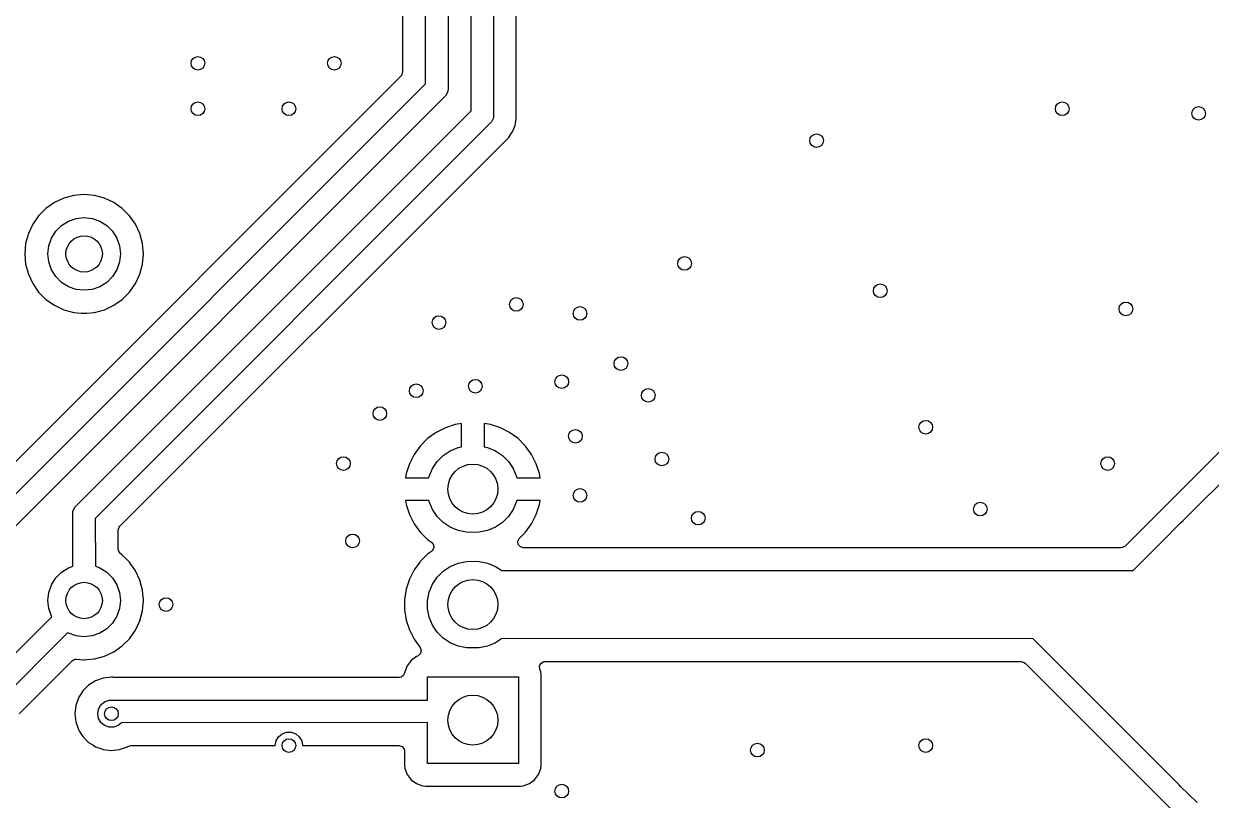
# Model space of a CAD drawing. Extents: x 105.5 to 175.5, y -124.6 to -35.5.
# Drawn here: x 135.17 to 161.28, y -103.2 to -86.13 of the extents above; entities that cross this region are included whole.
import ezdxf

# ---------------------------------------------------------------- set-up
doc = ezdxf.new("R2010")
doc.units = 0
doc.layers.add('BLACK', color=7, linetype='CONTINUOUS')

msp = doc.modelspace()

# ---------------------------------------------------------------- linework, layer by layer
at = {"layer": 'BLACK', "linetype": 'CONTINUOUS'}
for p, q in [((144.004763, -87.451724), (144.00004, -69.157942)), ((144.495251, -69.166096), (144.5, -87.56)), ((145.004764, -88.041735), (145.000039, -69.15794)), ((145.495249, -69.166099), (145.5, -88.15)), ((143.4995, -69.299972), (143.4995, -87.197769)), ((146.0005, -88.076082), (146.0005, -69.299972)), ((143.463181, -87.28545), (133.265348, -97.483282)), ((143.479815, -87.264808), (143.463181, -87.28545)), ((143.4995, -87.197769), (143.479815, -87.264808)), ((133.363421, -98.099475), (144.004763, -87.451724)), ((144.457868, -87.698892), (133.712888, -98.450342)), ((144.495197, -87.608772), (144.457868, -87.698892)), ((144.5, -87.56), (144.495197, -87.608762)), ((144.495197, -87.608762), (144.495197, -87.608772)), ((169.113181, -87.88611), (160.301795, -96.697496)), ((136.293432, -96.759808), (145.004764, -88.041735)), ((145.495197, -88.198772), (145.457868, -88.288892)), ((145.5, -88.15), (145.495197, -88.198762)), ((145.495197, -88.198762), (145.495197, -88.198772)), ((145.971659, -88.368912), (146.0005, -88.223917)), ((146.0005, -88.223917), (146.0005, -88.076082)), ((160.657483, -97.054673), (169.653499, -88.053725)), ((145.457868, -88.288892), (136.74558, -97.00792)), ((145.915084, -88.505495), (145.950509, -88.419972)), ((145.950509, -88.419972), (145.971659, -88.368912)), ((137.286819, -97.174548), (145.83295, -88.628417)), ((145.83295, -88.628417), (145.832952, -88.628415)), ((145.832952, -88.628415), (145.887557, -88.546692)), ((145.887557, -88.546692), (145.915084, -88.505495)), ((135.847265, -90.059432), (135.660858, -90.189954)), ((135.847267, -90.059431), (135.847265, -90.059432)), ((136.053502, -89.963261), (135.847267, -90.059431)), ((136.053511, -89.963258), (136.053502, -89.963261)), ((136.273302, -89.904366), (136.053511, -89.963258)), ((136.273313, -89.904364), (136.273302, -89.904366)), ((136.499998, -89.884532), (136.273313, -89.904364)), ((136.500002, -89.884532), (136.499998, -89.884532)), ((136.726686, -89.904364), (136.500002, -89.884532)), ((136.726691, -89.904364), (136.726686, -89.904364)), ((136.726692, -89.904365), (136.726691, -89.904364)), ((136.726693, -89.904365), (136.726692, -89.904365)), ((136.726697, -89.904366), (136.726693, -89.904365)), ((136.946488, -89.963258), (136.726697, -89.904366)), ((136.946497, -89.963261), (136.946488, -89.963258)), ((137.152732, -90.059431), (136.946497, -89.963261)), ((137.152734, -90.059432), (137.152732, -90.059431)), ((137.339141, -90.189954), (137.152734, -90.059432)), ((135.660858, -90.189954), (135.499954, -90.350858)), ((137.500045, -90.350858), (137.339141, -90.189954)), ((135.369431, -90.537267), (135.273261, -90.743502)), ((135.369432, -90.537265), (135.369431, -90.537267)), ((135.499954, -90.350858), (135.369432, -90.537265)), ((135.874535, -90.691208), (136.001208, -90.564535)), ((136.001208, -90.564535), (136.152893, -90.469225)), ((136.152893, -90.469225), (136.321983, -90.410058)), ((136.321983, -90.410058), (136.5, -90.39)), ((136.5, -90.39), (136.678017, -90.410058)), ((136.678017, -90.410058), (136.847107, -90.469225)), ((136.847107, -90.469225), (136.998792, -90.564535)), ((136.998792, -90.564535), (137.125465, -90.691208)), ((137.500047, -90.350861), (137.500045, -90.350858)), ((137.630568, -90.537266), (137.500047, -90.350861)), ((137.726739, -90.743504), (137.630568, -90.537266)), ((135.273258, -90.743511), (135.214366, -90.963302)), ((135.273261, -90.743502), (135.273258, -90.743511)), ((135.720058, -91.011983), (135.779225, -90.842893)), ((135.779225, -90.842893), (135.874535, -90.691208)), ((137.125465, -90.691208), (137.220775, -90.842893)), ((137.220775, -90.842893), (137.279942, -91.011983)), ((137.785635, -90.963308), (137.726739, -90.743504)), ((135.214364, -90.963313), (135.194532, -91.189998)), ((135.214366, -90.963302), (135.214364, -90.963313)), ((135.7, -91.19), (135.720058, -91.011983)), ((137.279942, -91.011983), (137.3, -91.19)), ((137.805468, -91.19), (137.785635, -90.963308)), ((135.194532, -91.189998), (135.194532, -91.190001)), ((135.194532, -91.190001), (135.214364, -91.416686)), ((135.720058, -91.368017), (135.7, -91.19)), ((137.3, -91.19), (137.279942, -91.368017)), ((137.785635, -91.416692), (137.805468, -91.19)), ((135.214364, -91.416686), (135.214366, -91.416697)), ((135.214366, -91.416697), (135.273258, -91.636488)), ((135.779225, -91.537107), (135.720058, -91.368017)), ((135.874535, -91.688792), (135.779225, -91.537107)), ((137.220775, -91.537107), (137.125465, -91.688792)), ((137.279942, -91.368017), (137.220775, -91.537107)), ((137.726739, -91.636496), (137.785635, -91.416692)), ((135.273258, -91.636488), (135.273261, -91.636497)), ((135.273261, -91.636497), (135.369431, -91.842732)), ((135.369431, -91.842732), (135.369432, -91.842734)), ((135.369432, -91.842734), (135.499954, -92.029141)), ((136.001208, -91.815465), (135.874535, -91.688792)), ((136.152893, -91.910775), (136.001208, -91.815465)), ((136.998792, -91.815465), (136.847107, -91.910775)), ((137.125465, -91.688792), (136.998792, -91.815465)), ((137.500047, -92.029139), (137.630568, -91.842734)), ((137.630568, -91.842734), (137.726739, -91.636496)), ((135.499954, -92.029141), (135.660858, -92.190045)), ((136.321983, -91.969942), (136.152893, -91.910775)), ((136.5, -91.99), (136.321983, -91.969942)), ((136.678017, -91.969942), (136.5, -91.99)), ((136.847107, -91.910775), (136.678017, -91.969942)), ((137.339139, -92.190047), (137.500047, -92.029139)), ((135.660858, -92.190045), (135.660861, -92.190047)), ((135.660861, -92.190047), (135.847266, -92.320568)), ((135.847266, -92.320568), (136.053504, -92.416739)), ((136.946496, -92.416739), (137.152734, -92.320568)), ((137.152734, -92.320568), (137.339139, -92.190047)), ((136.053504, -92.416739), (136.273308, -92.475635)), ((136.273308, -92.475635), (136.43523, -92.489801)), ((136.43523, -92.489801), (136.499998, -92.495468)), ((136.499998, -92.495468), (136.5, -92.495468)), ((136.5, -92.495468), (136.500002, -92.495468)), ((136.500002, -92.495468), (136.556673, -92.490509)), ((136.556673, -92.490509), (136.726692, -92.475635)), ((136.726692, -92.475635), (136.946496, -92.416739)), ((144.439931, -95.013917), (144.236223, -95.117711)), ((144.657374, -94.943265), (144.439931, -95.013917)), ((144.795, -94.921467), (144.657374, -94.943265)), ((144.795, -95.433795), (144.795, -94.921467)), ((145.432626, -94.943265), (145.295, -94.921467)), ((145.295, -94.921467), (145.295, -95.433795)), ((145.650068, -95.013917), (145.432625, -94.943265)), ((145.432625, -94.943265), (145.432626, -94.943265)), ((145.853776, -95.117711), (145.650068, -95.013917)), ((144.051257, -95.252097), (143.889597, -95.413757)), ((144.236223, -95.117711), (144.051257, -95.252097)), ((146.038742, -95.252097), (145.853776, -95.117711)), ((146.200402, -95.413757), (146.038742, -95.252097)), ((143.889597, -95.413757), (143.755211, -95.598723)), ((144.39324, -95.623708), (144.548495, -95.51997)), ((144.548495, -95.51997), (144.721004, -95.448514)), ((144.721004, -95.448514), (144.795, -95.433795)), ((145.295, -95.433795), (145.368996, -95.448514)), ((145.368996, -95.448514), (145.541505, -95.51997)), ((145.541505, -95.51997), (145.69676, -95.623708)), ((146.334788, -95.598723), (146.200402, -95.413757)), ((143.651417, -95.802429), (143.580765, -96.019871)), ((143.755211, -95.598723), (143.651417, -95.802429)), ((144.15747, -95.910995), (144.261208, -95.75574)), ((144.261208, -95.75574), (144.39324, -95.623708)), ((145.69676, -95.623708), (145.828792, -95.75574)), ((145.828792, -95.75574), (145.93253, -95.910995)), ((146.438582, -95.802429), (146.334788, -95.598723)), ((146.509234, -96.019871), (146.438582, -95.802429)), ((143.580765, -96.019871), (143.566491, -96.11)), ((144.086014, -96.083504), (144.15747, -95.910995)), ((145.93253, -95.910995), (146.003986, -96.083504)), ((146.523509, -96.11), (146.509234, -96.019871)), ((143.566491, -96.11), (144.080744, -96.11)), ((144.080744, -96.11), (144.086014, -96.083504)), ((146.003986, -96.083504), (146.009256, -96.11)), ((146.009256, -96.11), (146.523509, -96.11)), ((136.254804, -96.851227), (136.292133, -96.761107)), ((136.292133, -96.761107), (136.293432, -96.759808)), ((144.080744, -96.61), (143.566491, -96.61)), ((143.566491, -96.61), (143.580765, -96.700128)), ((143.580765, -96.700128), (143.651417, -96.91757)), ((144.086014, -96.636496), (144.080744, -96.61)), ((144.15747, -96.809005), (144.086014, -96.636496)), ((144.261208, -96.96426), (144.15747, -96.809005)), ((145.93253, -96.809005), (145.828792, -96.96426)), ((146.003986, -96.636496), (145.93253, -96.809005)), ((146.009256, -96.61), (146.003986, -96.636496)), ((146.523509, -96.61), (146.009256, -96.61)), ((146.438582, -96.91757), (146.509234, -96.700128)), ((146.509234, -96.700128), (146.523509, -96.61)), ((160.301795, -96.697496), (159.869238, -97.130054)), ((136.25, -96.9), (136.254804, -96.851227)), ((136.25283, -98.054255), (136.25, -96.9)), ((136.74558, -97.00792), (136.748147, -98.054597)), ((143.651417, -96.91757), (143.755211, -97.121276)), ((144.39324, -97.096292), (144.261208, -96.96426)), ((144.548495, -97.20003), (144.39324, -97.096292)), ((145.69676, -97.096292), (145.541505, -97.20003)), ((145.828792, -96.96426), (145.69676, -97.096292)), ((146.334788, -97.121276), (146.438582, -96.91757)), ((160.19786, -97.513394), (160.603553, -97.103553)), ((160.603553, -97.103553), (160.657483, -97.054673)), ((137.2505, -97.262229), (137.270185, -97.19519)), ((137.2505, -97.683336), (137.2505, -97.262229)), ((137.270185, -97.19519), (137.286819, -97.174548)), ((143.755211, -97.121276), (143.889597, -97.306242)), ((143.889597, -97.306242), (144.051257, -97.467902)), ((144.721004, -97.271486), (144.548495, -97.20003)), ((144.904139, -97.307913), (144.721004, -97.271486)), ((144.9975, -97.3125), (144.904139, -97.307913)), ((145.185861, -97.307913), (144.9975, -97.3125)), ((145.368996, -97.271486), (145.185861, -97.307913)), ((145.541505, -97.20003), (145.368996, -97.271486)), ((146.068826, -97.437819), (146.200402, -97.306242)), ((146.200402, -97.306242), (146.334788, -97.121276)), ((159.869238, -97.130054), (159.386111, -97.613181)), ((144.051257, -97.467902), (144.051263, -97.467907)), ((144.051263, -97.467907), (144.135863, -97.529372)), ((144.135863, -97.529372), (144.178529, -97.584701)), ((144.178529, -97.584701), (144.184508, -97.654315)), ((146.033769, -97.507853), (146.062794, -97.444297)), ((146.043713, -97.577011), (146.033769, -97.507853)), ((146.089468, -97.629815), (146.043713, -97.577011)), ((146.062794, -97.444297), (146.068826, -97.437819)), ((146.156507, -97.6495), (146.089468, -97.629815)), ((159.386111, -97.613181), (159.324788, -97.646666)), ((159.560118, -98.150488), (160.153553, -97.553553)), ((160.153553, -97.553553), (160.19786, -97.513394)), ((137.259751, -97.730332), (137.2505, -97.683336)), ((137.303375, -97.78491), (137.259751, -97.730332)), ((137.334373, -97.806615), (137.303375, -97.78491)), ((137.339139, -97.809953), (137.334373, -97.806615)), ((137.424819, -97.895633), (137.339139, -97.809953)), ((144.050931, -97.791716), (143.889216, -97.953431)), ((144.05094, -97.791709), (144.050931, -97.791716)), ((144.135864, -97.730007), (144.05094, -97.791709)), ((144.151903, -97.71611), (144.135864, -97.730007)), ((144.184508, -97.654315), (144.151903, -97.71611)), ((159.29843, -97.6495), (146.156507, -97.6495)), ((159.324788, -97.646666), (159.29843, -97.6495)), ((136.001208, -98.184535), (136.152893, -98.089225)), ((136.152893, -98.089225), (136.25283, -98.054255)), ((136.748147, -98.054597), (136.847107, -98.089225)), ((136.847107, -98.089225), (136.998792, -98.184535)), ((137.500048, -97.970862), (137.424819, -97.895633)), ((137.529428, -98.012822), (137.500048, -97.970862)), ((137.630568, -98.157266), (137.529428, -98.012822)), ((143.754783, -98.138461), (143.65095, -98.342244)), ((143.876555, -97.970858), (143.754783, -98.138461)), ((143.889214, -97.953434), (143.876555, -97.970858)), ((143.889216, -97.953432), (143.889214, -97.953434)), ((143.889216, -97.953431), (143.889216, -97.953432)), ((144.39324, -98.163708), (144.548495, -98.05997)), ((144.548495, -98.05997), (144.721004, -97.988514)), ((144.721004, -97.988514), (144.904139, -97.952087)), ((144.904139, -97.952087), (145.0925, -97.9475)), ((145.0925, -97.9475), (145.185861, -97.952087)), ((145.185861, -97.952087), (145.368996, -97.988514)), ((145.368996, -97.988514), (145.541505, -98.05997)), ((145.541505, -98.05997), (145.681346, -98.153409)), ((145.681346, -98.153409), (157.667767, -98.15)), ((157.667767, -98.15), (157.736674, -98.153384)), ((157.736674, -98.153384), (159.560118, -98.150488)), ((135.779225, -98.462893), (135.874535, -98.311208)), ((135.874535, -98.311208), (136.001208, -98.184535)), ((136.998792, -98.184535), (137.125465, -98.311208)), ((137.125465, -98.311208), (137.220775, -98.462893)), ((137.726739, -98.363504), (137.630568, -98.157266)), ((137.785635, -98.583308), (137.726739, -98.363504)), ((143.65095, -98.342244), (143.580278, -98.55975)), ((144.15747, -98.450995), (144.261208, -98.29574)), ((144.261208, -98.29574), (144.39324, -98.163708)), ((135.7, -98.81), (135.720058, -98.631983)), ((135.720058, -98.631983), (135.779225, -98.462893)), ((137.220775, -98.462893), (137.279942, -98.631983)), ((137.279942, -98.631983), (137.3, -98.81)), ((137.799801, -98.74523), (137.785635, -98.583308)), ((143.580278, -98.559753), (143.5445, -98.785646)), ((143.580278, -98.55975), (143.580278, -98.559753)), ((144.049587, -98.806639), (144.086014, -98.623504)), ((144.086014, -98.623504), (144.15747, -98.450995)), ((135.720058, -98.988017), (135.7, -98.81)), ((137.3, -98.81), (137.279942, -98.988017)), ((137.785635, -99.036692), (137.805468, -98.81)), ((137.801721, -98.767177), (137.799801, -98.74523)), ((137.805468, -98.81), (137.801721, -98.767177)), ((143.5445, -98.785646), (143.5445, -99.014353)), ((144.049587, -98.993361), (144.049587, -98.806639)), ((122.673141, -112.290044), (135.787088, -99.169622)), ((135.779225, -99.157107), (135.720058, -98.988017)), ((135.787088, -99.169622), (135.779225, -99.157107)), ((137.220775, -99.157107), (137.125465, -99.308792)), ((137.279942, -98.988017), (137.220775, -99.157107)), ((137.726739, -99.256496), (137.785635, -99.036692)), ((143.5445, -99.014353), (143.580278, -99.240246)), ((144.086014, -99.176496), (144.049587, -98.993361)), ((144.15747, -99.349005), (144.086014, -99.176496)), ((136.998792, -99.435465), (136.847107, -99.530775)), ((137.125465, -99.308792), (136.998792, -99.435465)), ((137.630568, -99.462734), (137.726739, -99.256496)), ((143.580278, -99.240246), (143.580278, -99.240249)), ((143.580278, -99.240249), (143.65095, -99.457755)), ((143.65095, -99.457755), (143.650952, -99.457758)), ((143.650952, -99.457758), (143.754783, -99.661538)), ((144.261208, -99.50426), (144.15747, -99.349005)), ((136.13654, -99.5205), (122.946777, -112.716777)), ((136.152893, -99.530775), (136.13654, -99.5205)), ((136.321983, -99.589942), (136.152893, -99.530775)), ((136.5, -99.61), (136.321983, -99.589942)), ((136.678017, -99.589942), (136.5, -99.61)), ((136.847107, -99.530775), (136.678017, -99.589942)), ((137.339139, -99.810047), (137.500047, -99.649139)), ((137.500047, -99.649139), (137.630568, -99.462734)), ((143.754783, -99.661538), (143.887525, -99.844242)), ((144.39324, -99.636292), (144.261208, -99.50426)), ((144.548495, -99.74003), (144.39324, -99.636292)), ((145.676513, -99.64982), (145.541505, -99.74003)), ((157.354036, -99.646499), (145.676513, -99.64982)), ((159.606087, -101.894075), (157.354036, -99.646499)), ((136.946496, -100.036739), (137.152734, -99.940568)), ((137.152734, -99.940568), (137.339139, -99.810047)), ((143.89518, -99.9781), (143.845074, -100.026795)), ((143.887525, -99.844242), (143.911005, -99.910046)), ((143.911005, -99.910046), (143.89518, -99.9781)), ((144.721004, -99.811486), (144.548495, -99.74003)), ((144.904139, -99.847913), (144.721004, -99.811486)), ((144.9975, -99.8525), (144.904139, -99.847913)), ((145.185861, -99.847913), (144.9975, -99.8525)), ((145.368996, -99.811486), (145.185861, -99.847913)), ((145.541505, -99.74003), (145.368996, -99.811486)), ((135.07137, -101.299996), (136.234652, -100.136714)), ((136.234652, -100.136714), (136.295973, -100.103231)), ((136.295973, -100.103231), (136.333135, -100.100869)), ((136.333135, -100.100869), (136.476366, -100.1134)), ((136.476366, -100.1134), (136.499999, -100.115468)), ((136.499999, -100.115468), (136.5, -100.115468)), ((136.5, -100.115468), (136.500002, -100.115468)), ((136.500002, -100.115468), (136.556673, -100.110509)), ((136.556673, -100.110509), (136.726692, -100.095635)), ((136.726692, -100.095635), (136.946496, -100.036739)), ((143.687452, -100.129955), (143.601206, -100.245164)), ((143.687455, -100.129952), (143.687452, -100.129955)), ((143.802664, -100.043706), (143.687455, -100.129952)), ((143.80267, -100.043703), (143.802664, -100.043706)), ((143.830541, -100.033308), (143.80267, -100.043703)), ((143.845074, -100.026795), (143.830541, -100.033308)), ((146.510914, -100.248142), (146.544399, -100.186818)), ((146.544399, -100.186818), (146.605722, -100.153334)), ((146.605722, -100.153334), (146.63208, -100.1505)), ((146.63208, -100.1505), (157.098431, -100.1505)), ((157.098431, -100.1505), (157.16547, -100.170185)), ((157.16547, -100.170185), (157.186112, -100.186819)), ((157.186112, -100.186819), (159.230055, -102.230761)), ((137.099996, -100.494435), (136.92075, -100.51463)), ((137.100002, -100.494435), (137.099996, -100.494435)), ((137.138031, -100.49872), (137.100002, -100.494435)), ((137.151915, -100.4995), (137.138031, -100.49872)), ((143.42668, -100.4995), (137.151915, -100.4995)), ((143.465837, -100.493155), (143.42668, -100.4995)), ((143.52323, -100.453308), (143.465837, -100.493155)), ((143.549969, -100.388757), (143.52323, -100.453308)), ((143.550908, -100.380016), (143.549969, -100.388757)), ((143.601202, -100.245171), (143.550908, -100.380016)), ((143.601206, -100.245164), (143.601202, -100.245171)), ((144.045, -101.000501), (144.045, -100.4875)), ((144.045, -100.4875), (146.045, -100.4875)), ((146.045, -100.4875), (146.045, -102.3925)), ((146.515898, -100.317833), (146.510914, -100.248142)), ((146.53845, -100.378299), (146.515898, -100.317833)), ((146.539091, -100.380017), (146.53845, -100.378299)), ((146.545499, -100.439628), (146.539091, -100.380017)), ((146.5455, -102.440373), (146.545499, -100.439628)), ((136.597737, -100.670184), (136.470184, -100.797737)), ((136.750476, -100.574211), (136.597737, -100.670184)), ((136.920745, -100.514631), (136.750476, -100.574211)), ((136.92075, -100.51463), (136.920745, -100.514631)), ((136.374211, -100.950476), (136.314631, -101.120745)), ((136.470184, -100.797737), (136.374211, -100.950476)), ((136.95, -101.040192), (137.047906, -101.004558)), ((137.047906, -101.004558), (137.152094, -101.004558)), ((137.152094, -101.004558), (137.152682, -101.004772)), ((137.152682, -101.004772), (144.045, -101.000501)), ((136.31463, -101.12075), (136.294435, -101.299996)), ((136.314631, -101.120745), (136.31463, -101.12075)), ((136.8, -101.3), (136.818092, -101.197394)), ((136.818092, -101.197394), (136.870187, -101.107164)), ((136.870187, -101.107164), (136.95, -101.040192)), ((136.294435, -101.299996), (136.294435, -101.300003)), ((136.294435, -101.300003), (136.31463, -101.479249)), ((136.31463, -101.479249), (136.314631, -101.479254)), ((136.314631, -101.479254), (136.374211, -101.649523)), ((136.818092, -101.402606), (136.8, -101.3)), ((136.870187, -101.492836), (136.818092, -101.402606)), ((136.95, -101.559808), (136.870187, -101.492836)), ((137.321401, -101.499893), (137.25, -101.559808)), ((144.045, -101.495728), (137.321401, -101.499893)), ((144.045, -102.3925), (144.045, -101.495728)), ((136.374211, -101.649523), (136.399577, -101.689892)), ((136.399577, -101.689892), (136.470184, -101.802262)), ((136.470184, -101.802262), (136.597738, -101.929816)), ((137.047906, -101.595442), (136.95, -101.559808)), ((137.152094, -101.595442), (137.047906, -101.595442)), ((137.25, -101.559808), (137.152094, -101.595442)), ((140.718092, -101.897394), (140.770187, -101.807164)), ((140.770187, -101.807164), (140.85, -101.740192)), ((140.85, -101.740192), (140.947906, -101.704558)), ((140.947906, -101.704558), (141.052094, -101.704558)), ((141.052094, -101.704558), (141.15, -101.740192)), ((141.15, -101.740192), (141.229813, -101.807164)), ((141.229813, -101.807164), (141.281908, -101.897394)), ((136.597738, -101.929816), (136.68808, -101.986582)), ((136.68808, -101.986582), (136.750474, -102.025787)), ((136.750474, -102.025787), (136.750478, -102.025789)), ((136.750478, -102.025789), (136.885368, -102.072989)), ((137.279255, -102.085368), (137.449522, -102.025789)), ((137.449522, -102.025789), (137.450488, -102.025181)), ((137.450488, -102.025181), (137.459523, -102.019506)), ((137.459523, -102.019506), (137.525494, -102.0005)), ((137.525494, -102.0005), (140.700088, -102.0005)), ((140.7, -102), (140.718092, -101.897394)), ((140.700088, -102.0005), (140.7, -102)), ((141.281908, -101.897394), (141.3, -102)), ((141.3, -102), (141.299912, -102.0005)), ((141.299912, -102.0005), (143.420501, -102.0005)), ((143.420501, -102.0005), (143.48754, -102.020185)), ((143.48754, -102.020185), (143.533295, -102.072989)), ((159.653554, -101.946446), (159.606087, -101.894075)), ((160.571257, -102.860812), (159.653554, -101.946446)), ((136.885368, -102.072989), (136.920745, -102.085368)), ((136.920745, -102.085368), (136.92075, -102.085369)), ((136.92075, -102.085369), (137.099996, -102.105565)), ((137.099996, -102.105565), (137.1, -102.105565)), ((137.1, -102.105565), (137.100004, -102.105565)), ((137.100004, -102.105565), (137.279249, -102.085369)), ((137.279249, -102.085369), (137.279252, -102.085368)), ((137.279252, -102.085368), (137.279255, -102.085368)), ((143.533295, -102.072989), (143.544501, -102.1245)), ((143.544501, -102.1245), (143.544501, -102.440376)), ((159.230055, -102.230761), (167.941152, -110.941858)), ((143.544501, -102.440376), (143.550908, -102.499983)), ((143.550908, -102.499983), (143.601202, -102.634828)), ((146.045, -102.3925), (144.045, -102.3925)), ((146.488796, -102.634831), (146.539091, -102.499983)), ((146.539091, -102.499983), (146.5455, -102.440373)), ((143.601202, -102.634828), (143.601206, -102.634835)), ((143.601206, -102.634835), (143.687452, -102.750044)), ((143.687452, -102.750044), (143.687455, -102.750047)), ((143.687455, -102.750047), (143.802664, -102.836293)), ((143.802664, -102.836293), (143.802671, -102.836297)), ((143.802671, -102.836297), (143.937517, -102.886591)), ((146.152483, -102.886591), (146.287331, -102.836296)), ((146.287331, -102.836296), (146.402546, -102.750046)), ((146.402546, -102.750046), (146.488796, -102.634831)), ((143.937517, -102.886591), (143.937516, -102.886591)), ((143.937516, -102.886591), (143.944444, -102.887335)), ((143.944444, -102.887335), (143.997127, -102.893)), ((143.997127, -102.893), (146.092872, -102.892999)), ((146.092872, -102.892999), (146.152483, -102.886591)), ((160.603553, -102.896445), (160.571257, -102.860812)), ((160.964322, -103.253161), (160.603553, -102.896445))]:
    msp.add_line(p, q, dxfattribs=at)
at = {"layer": 'BLACK'}
for centre, radius in [((139, -87), 0.15), ((142, -87), 0.15), ((139, -88), 0.15), ((141, -88), 0.15), ((158, -88), 0.15), ((161, -88.1), 0.15), ((152.6, -88.7), 0.15), ((136.5, -91.19), 0.4), ((149.7, -91.4), 0.15), ((154, -92), 0.15), ((146, -92.3), 0.15), ((147.4, -92.5), 0.15), ((159.4, -92.4), 0.15), ((144.3, -92.7), 0.15), ((148.3, -93.6), 0.15), ((145.1, -94.1), 0.15), ((147, -94), 0.15), ((143.8, -94.2), 0.15), ((148.9, -94.3), 0.15), ((143, -94.7), 0.15), ((155, -95), 0.15), ((147.3, -95.2), 0.15), ((142.2, -95.8), 0.15), ((149.2, -95.7), 0.15), ((159, -95.8), 0.15), ((145.045, -96.36), 0.55), ((147.4, -96.5), 0.15), ((156.2, -96.8), 0.15), ((150, -97), 0.15), ((142.4, -97.5), 0.15), ((136.5, -98.81), 0.4), ((145.045, -98.9), 0.55), ((138.3, -98.9), 0.15), ((145.045, -101.44), 0.55), ((137.1, -101.3), 0.15), ((141, -102), 0.15), ((141, -102), 0.15), ((151.3, -102.1), 0.15), ((155, -102), 0.15), ((147, -103), 0.15)]:
    msp.add_circle(centre, radius, dxfattribs=at)

doc.saveas('drawing.dxf')
